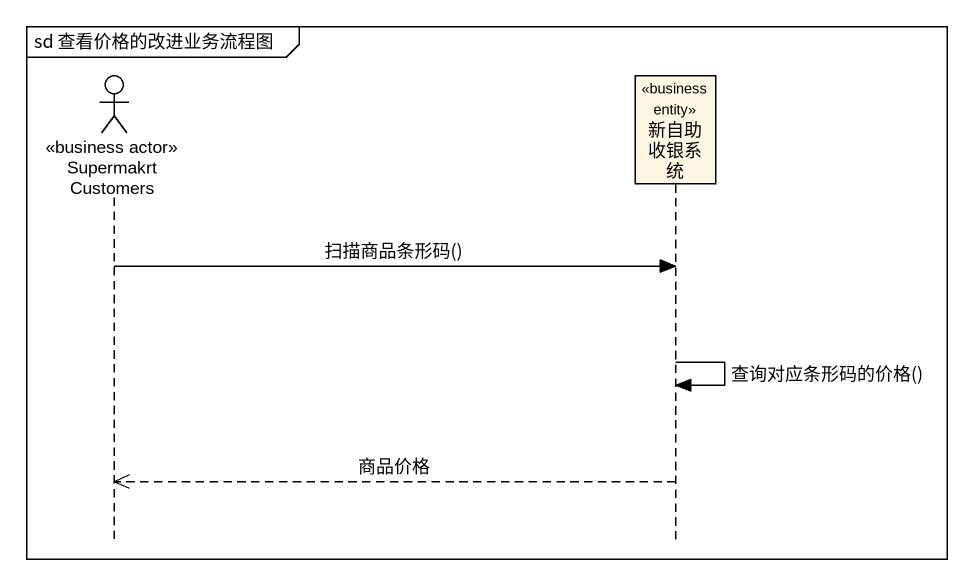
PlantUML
@startuml
mainframe sd 查看价格的改进业务流程图
hide footbox
actor SupermakrtCustomers <<business actor>>
participant 新自助收银系统 <<business entity>>

SupermakrtCustomers -> 新自助收银系统 : 扫描商品条形码()
新自助收银系统 -> 新自助收银系统 : 查询对应条形码的价格()
新自助收银系统 -->> SupermakrtCustomers : 商品价格
@enduml
